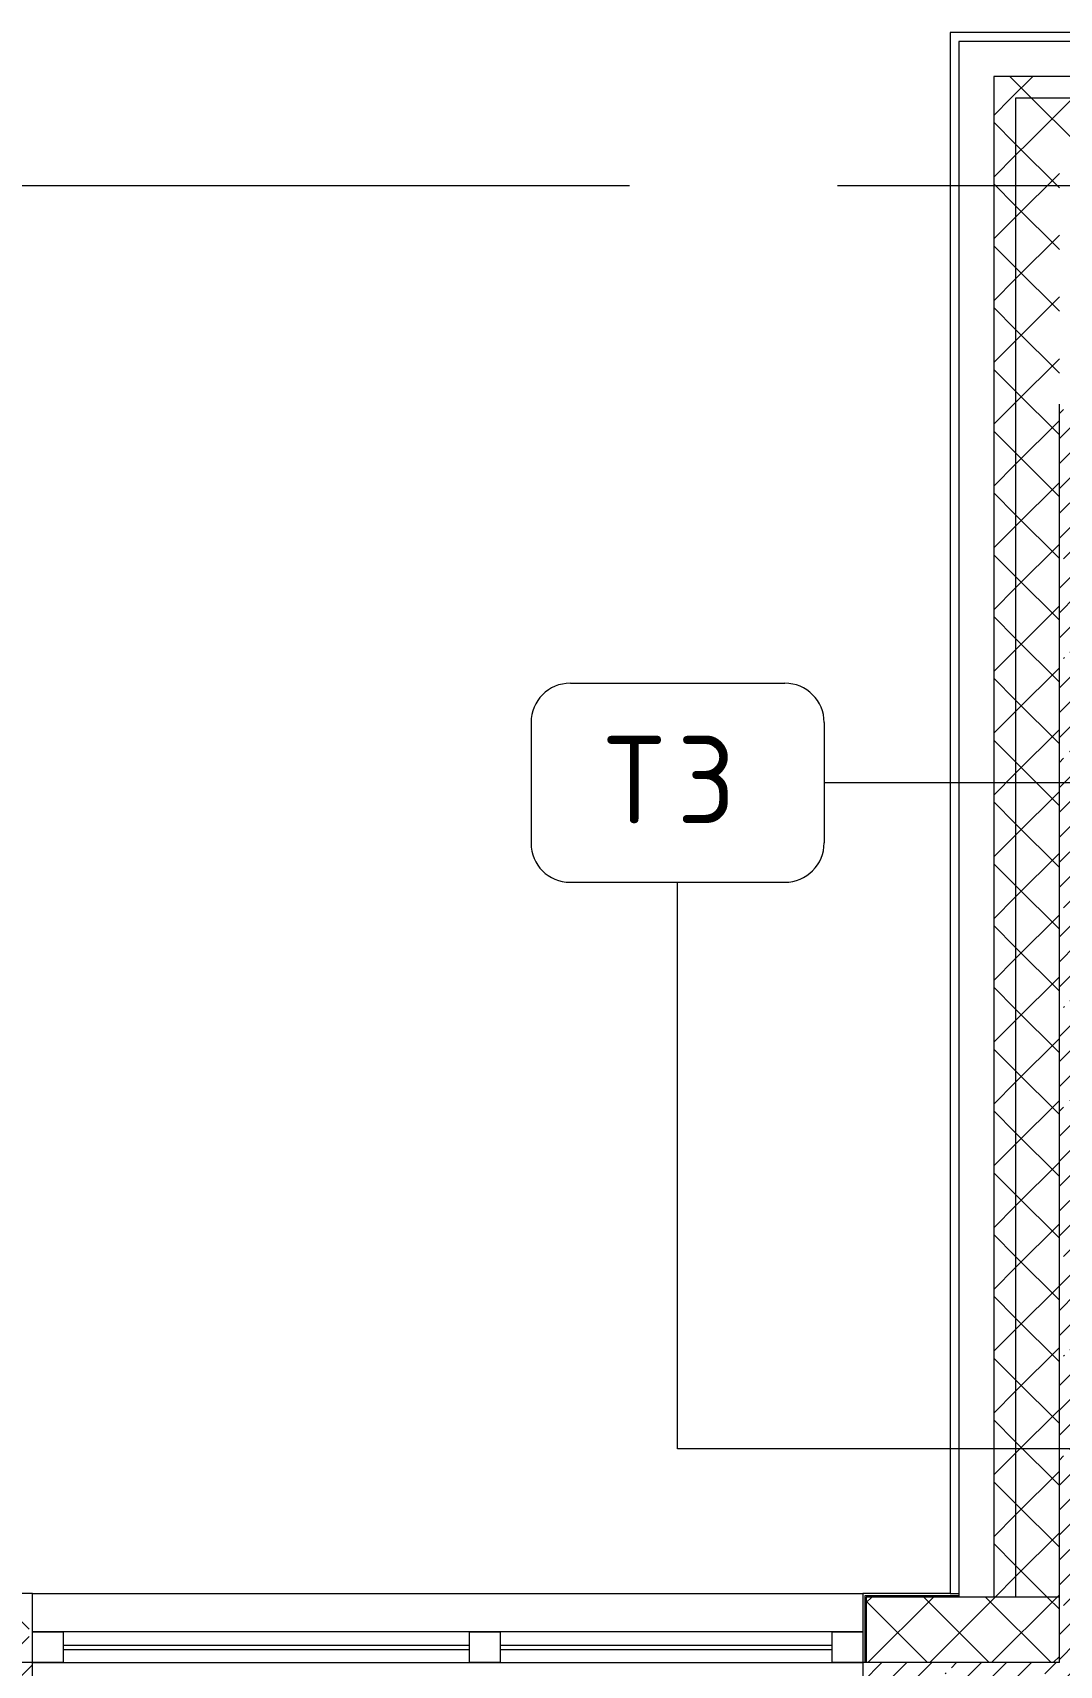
# Model space of a CAD drawing. Header units: millimetres. Extents: x 35092 to 251863, y -8553 to 29549.
# Drawn here: x 39810 to 42160, y 23614 to 27350 of the extents above; entities that cross this region are included whole.
import ezdxf

# ---------------------------------------------------------------- set-up
doc = ezdxf.new("R2010")
doc.units = ezdxf.units.MM
doc.linetypes.add('Осевая', pattern=[3175, 635, -476.25, 1587.5, -476.25])
for name, color, linetype, lineweight in [('A-GLAZ', 7, 'Continuous', 9), ('A-GLAZ-1', 7, 'Continuous', 13), ('A-WALL', 7, 'Continuous', 9), ('I-FURN-IDEN', 7, 'Continuous', 9), ('I-WALL', 7, 'Continuous', 9), ('Оси-2', 7, 'Осевая', 9)]:
    doc.layers.add(name, color=color, linetype=linetype, lineweight=lineweight)
doc.layers.add('A-WALL-1', color=9, linetype='Continuous', lineweight=9, true_color=0x808080)
doc.layers.add('A-WALL-FNSH-1', color=9, linetype='Continuous', lineweight=9, true_color=0x808080)
doc.styles.add('GOST Common', font='GOST_Common.ttf', dxfattribs={"height": 200})
pattern_1 = [(45, (0, 0), (-57.02463, 57.02463), []), (45, (57.025, 0), (-57.02463, 57.02463), [100.806, -20.161, 3.353, -16.808])]
pattern_2 = [(45, (0, 0), (-70.71068, 70.71068), []), (135, (0, 0), (-70.71068, -70.71068), [])]

# ---------------------------------------------------------------- blocks, each defined once
blk = doc.blocks.new('120_Окно_СКБ_2Ст - 120_Окно_СКБ_2Ст 1900х2400 глухое-23537524-План расстановки мебели и оборудования 2 этажа в осях 12-23')
at = {"layer": 'A-GLAZ'}
for p, q in [((950, 75), (-950, 75)), ((-120, 45), (-880, 45)), ((880, 45), (-50, 45)), ((-950, 5), (950, 5)), ((-120, 35), (-880, 35)), ((880, 35), (-50, 35))]:
    blk.add_line(p, q, dxfattribs=at)
at = {"layer": 'A-GLAZ-1'}
for p, q in [((-950, 5), (-950, 75)), ((-950, 75), (-880, 75)), ((-880, 75), (-880, 5)), ((-120, 5), (-120, 75)), ((-120, 75), (-50, 75)), ((-50, 75), (-50, 5)), ((880, 5), (880, 75)), ((880, 75), (950, 75)), ((950, 75), (950, 5)), ((-880, 5), (-950, 5)), ((-50, 5), (-120, 5)), ((950, 5), (880, 5))]:
    blk.add_line(p, q, dxfattribs=at)
blk = doc.blocks.new('Марка_Мебель - В прямоуг_Balcon_Марка-25523697-План расстановки мебели и оборудования 2 этажа в осях 12-23')
at = {"layer": 'I-FURN-IDEN'}
for p, q in [((-2.455, 2.278), (2.455, 2.278)), ((-3.355, 1.378), (-3.355, -1.384)), ((3.355, 1.378), (3.355, -1.378)), ((-2.461, -2.278), (2.455, -2.278))]:
    blk.add_line(p, q, dxfattribs=at)
for centre, radius, start, end in [((-2.455, 1.378), 0.9, 90, 180), ((2.455, 1.378), 0.9, 0, 90), ((-2.461, -1.384), 0.893, 180, 270), ((2.455, -1.378), 0.9, 270, 0)]:
    blk.add_arc(centre, radius, start, end, dxfattribs=at)

msp = doc.modelspace()

# ---------------------------------------------------------------- hatches: boundary and pattern name
at = {"layer": 'A-WALL'}
h = msp.add_hatch(dxfattribs=at)
h.set_pattern_fill('FP_21', color=256, style=0, pattern_type=2)
h.set_pattern_definition(pattern_2)
h.paths.add_polyline_path([(84500.7, 27200), (84500.7, 27250), (80350, 27250), (80350, 27200), (83486, 27200)])
h.paths.add_polyline_path([(77850, 27200), (77850, 27250), (76340, 27250), (76340, 27200)])
h.paths.add_polyline_path([(74240, 27200), (74240, 27250), (68860, 27250), (68860, 27200), (73277, 27200)])
h.paths.add_polyline_path([(67960, 27200), (67960, 27250), (66160, 27250), (66160, 27200), (67443.3, 27200)])
h.paths.add_polyline_path([(64955.2, 27200), (65260, 27200), (65260, 27250), (64180, 27250), (64180, 27200), (64526.5, 27200)])
h.paths.add_polyline_path([(60755.2, 27200), (61040, 27200), (61040, 27250), (59860, 27250), (59860, 27200), (60151.2, 27200)])
h.paths.add_polyline_path([(57160, 27200), (57160, 27250), (55909.9, 27250), (55909.9, 27200)])
h.paths.add_polyline_path([(55009.9, 27200), (55009.9, 27250), (53860.2, 27250), (53860.2, 27200)])
h.paths.add_polyline_path([(50760.2, 27200), (50760.2, 27250), (49660.3, 27250), (49660.3, 27200), (49942.3, 27200)])
h.paths.add_polyline_path([(48760.3, 27200), (48760.3, 27250), (47507, 27250), (47507, 27200)])
h.paths.add_polyline_path([(44407, 27200), (44407, 27250), (42010, 27250), (42010, 27200), (44108.6, 27200)])
h = msp.add_hatch(dxfattribs=at)
h.set_pattern_fill('FP_21', color=256, style=0, pattern_type=2)
h.set_pattern_definition(pattern_2)
h.paths.add_polyline_path([(42060, 23770), (42060, 27200), (42010, 27200), (42010, 23770)])
h = msp.add_hatch(dxfattribs=at)
h.set_pattern_fill('FP_21', color=256, style=0, pattern_type=2)
h.set_pattern_definition(pattern_2)
h.paths.add_polyline_path([(84500.7, 27100), (84500.7, 27200), (80350, 27200), (80350, 27100), (84200, 27100)])
h.paths.add_polyline_path([(77850, 27100), (77850, 27200), (76340, 27200), (76340, 27100), (77250, 27100)])
h.paths.add_polyline_path([(73540, 27100), (74240, 27100), (74240, 27200), (68860, 27200), (68860, 27100), (73277, 27100)])
h.paths.add_polyline_path([(67443.3, 27100), (67960, 27100), (67960, 27200), (66160, 27200), (66160, 27100), (66760, 27100)])
h.paths.add_polyline_path([(65260, 27100), (65260, 27200), (64180, 27200), (64180, 27100), (64955.2, 27100)])
h.paths.add_polyline_path([(61040, 27100), (61040, 27200), (59860, 27200), (59860, 27100), (60755.2, 27100)])
h.paths.add_polyline_path([(57160, 27100), (57160, 27200), (55909.9, 27200), (55909.9, 27100)])
h.paths.add_polyline_path([(55009.9, 27100), (55009.9, 27200), (53860.2, 27200), (53860.2, 27100)])
h.paths.add_polyline_path([(50364.8, 27100), (50760.2, 27100), (50760.2, 27200), (49660.3, 27200), (49660.3, 27100), (49942.3, 27100)])
h.paths.add_polyline_path([(48760.3, 27100), (48760.3, 27200), (47507, 27200), (47507, 27100)])
h.paths.add_polyline_path([(44407, 27100), (44407, 27200), (42060, 27200), (42060, 27100), (44108.6, 27100)])
h = msp.add_hatch(dxfattribs=at)
h.set_pattern_fill('FP_21', color=256, style=0, pattern_type=2)
h.set_pattern_definition(pattern_2)
h.paths.add_polyline_path([(42160, 23770), (42160, 27100), (42060, 27100), (42060, 23770)])
h = msp.add_hatch(dxfattribs=at)
h.set_pattern_fill('FP_21', color=256, style=0, pattern_type=2)
h.set_pattern_definition(pattern_2)
h.paths.add_polyline_path([(42160, 23620), (42160, 23770), (41718, 23770), (41718, 23620)])
h.paths.add_polyline_path([(39505.2, 23620), (39802, 23620), (39802, 23770), (38742.7, 23770), (38742.7, 23620)])
at = {"layer": 'I-WALL'}
h = msp.add_hatch(dxfattribs=at)
h.set_pattern_fill('FP_17', color=256, style=0, pattern_type=2)
h.set_pattern_definition(pattern_1)
h.paths.add_polyline_path([(42380, 23300), (42380, 26500), (42160, 26500), (42160, 23300)])
h = msp.add_hatch(dxfattribs=at)
h.set_pattern_fill('FP_17', color=256, style=0, pattern_type=2)
h.set_pattern_definition(pattern_1)
h.paths.add_polyline_path([(42160, 23400), (42160, 23620), (41710, 23620), (41710, 23400), (41921, 23400)])
h.paths.add_polyline_path([(39733.4, 23400), (39810, 23400), (39810, 23620), (38742.7, 23620), (38742.7, 23400), (38760, 23400)])

# ---------------------------------------------------------------- linework, layer by layer
at = {"layer": 'A-WALL'}
for p, q in [((41930, 27330), (41930, 23770)), ((44407, 27330), (41930, 27330)), ((42010, 27250), (42010, 23770)), ((44407, 27250), (42010, 27250)), ((42060, 27200), (42060, 23770)), ((44407, 27200), (42060, 27200)), ((39810, 23778), (41710, 23778)), ((41715, 23773), (41715, 23620)), ((41930, 23773), (41715, 23773)), ((41718, 23770), (41718, 23620)), ((42160, 23770), (41718, 23770)), ((41910, 23778), (41930, 23778)), ((39810, 23620), (38742.7, 23620)), ((42160, 23620), (41710, 23620))]:
    msp.add_line(p, q, dxfattribs=at)
at = {"layer": 'A-WALL-1'}
for p, q in [((42160, 23620), (42160, 26500)), ((39810, 23380), (39810, 23620)), ((41710, 23620), (41710, 23380))]:
    msp.add_line(p, q, dxfattribs=at)
at = {"layer": 'A-WALL-FNSH-1'}
for p, q in [((41910, 27350), (41910, 23778)), ((44407, 27350), (41910, 27350)), ((39810, 23778), (38742.7, 23778)), ((39810, 23620), (39810, 23778)), ((41910, 23778), (41710, 23778)), ((41710, 23778), (41710, 23620))]:
    msp.add_line(p, q, dxfattribs=at)
at = {"layer": 'I-FURN-IDEN'}
for p, q in [((42466.2, 25633.4), (41621.7, 25633.4)), ((41286.2, 24109), (41286.2, 25405.7)), ((42425.4, 24109), (41286.2, 24109))]:
    msp.add_line(p, q, dxfattribs=at)
at = {"layer": 'Оси-2'}
msp.add_line((38477.2, 27000), (82200, 27000), dxfattribs=at)

# ---------------------------------------------------------------- block references
at = {"layer": 'A-GLAZ', "rotation": 180}
msp.add_blockref('120_Окно_СКБ_2Ст - 120_Окно_СКБ_2Ст 1900х2400 глухое-23537524-План расстановки мебели и оборудования 2 этажа в осях 12-23', (40760, 23695), dxfattribs=at)
at = {"layer": 'I-FURN-IDEN', "xscale": 99.99999999999993, "yscale": 99.99999999999993, "zscale": 99.99999999999993}
msp.add_blockref('Марка_Мебель - В прямоуг_Balcon_Марка-25523697-План расстановки мебели и оборудования 2 этажа в осях 12-23', (41286.2, 25633.4), dxfattribs=at)

# ---------------------------------------------------------------- texts
at = {"layer": 'I-FURN-IDEN', "char_height": 200, "attachment_point": 1, "style": 'GOST Common'}
for s, insert, width in [('\\fGOST Common|b0|i0|c204|p34|;Т', (41119.2, 25740.5), 200.422), ('\\fGOST Common|b0|i0|c204|p34|;3', (41284.6, 25740.5), 168.354)]:
    msp.add_mtext(s, dxfattribs=dict(at, insert=insert, width=width))

doc.saveas('drawing.dxf')
